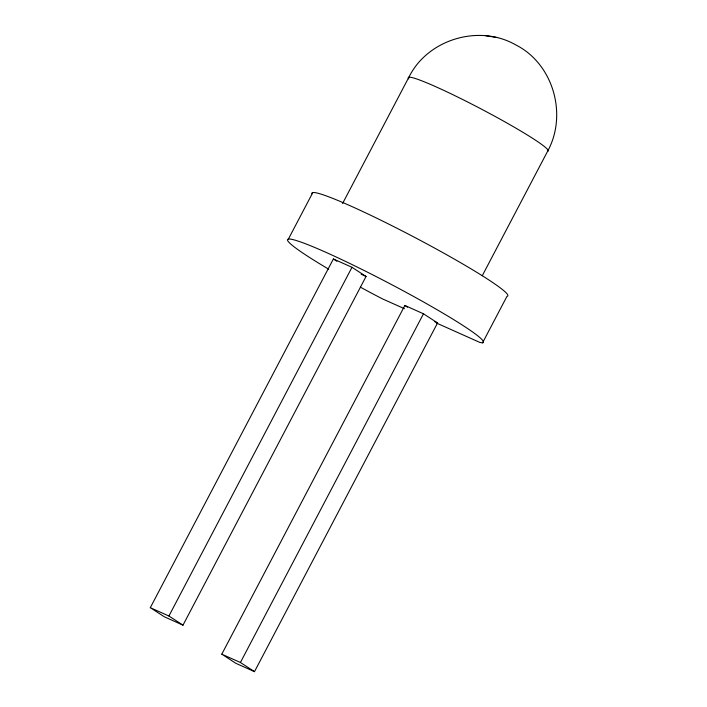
<?xml version="1.0" encoding="UTF-8"?>
<svg xmlns="http://www.w3.org/2000/svg" width="707" height="707" viewBox="0 0 707 707"><rect width="100%" height="100%" fill="white"/><g stroke="black" fill="none" stroke-linecap="round" stroke-linejoin="round"><path stroke-width="1.06" d="M482.28 275.712L547.563 151.351C567.712 114.773 553.404 63.86 515.783 44.912C479.205 23.914 427.647 39.132 408.885 77.213L342.577 203.51M288.394 239.063L312.803 192.569M150.308 607.684L333.377 258.974L351.989 267.299L366.067 276.455L182.989 625.156L164.377 616.831L150.308 607.684L168.92 616.009L182.989 625.156M168.92 616.009L351.989 267.299M221.795 654.178L404.872 305.468L423.484 313.793L437.562 322.949L254.485 671.65L235.873 663.325L221.795 654.178L240.415 662.494L254.485 671.65M240.415 662.494L423.484 313.793M436.59 323.081L479.788 342.4L482.545 342.86L506.954 296.366A110.601 8.484 27.7 0 0 414.841 237.49A110.601 8.484 27.7 0 0 311.937 193.789M496.906 37.533L485.523 35.668M361.171 274.263L366.067 276.455M434.619 321.632L437.562 322.949M404.448 308.712L382.346 298.822L371.988 293.423A110.601 8.484 27.7 0 1 360.393 287.148M333.377 258.974L336.894 261.263M404.872 305.468L407.515 307.183M408.761 78.928A78.998 6.063 27.7 0 1 478.727 107.703A78.998 6.063 27.7 0 1 547.563 151.351M328.667 269.164A110.601 8.484 27.7 0 1 297.567 240.928A110.601 8.484 27.7 0 1 414.249 296.807A110.601 8.484 27.7 0 1 482.545 342.86"/></g></svg>
